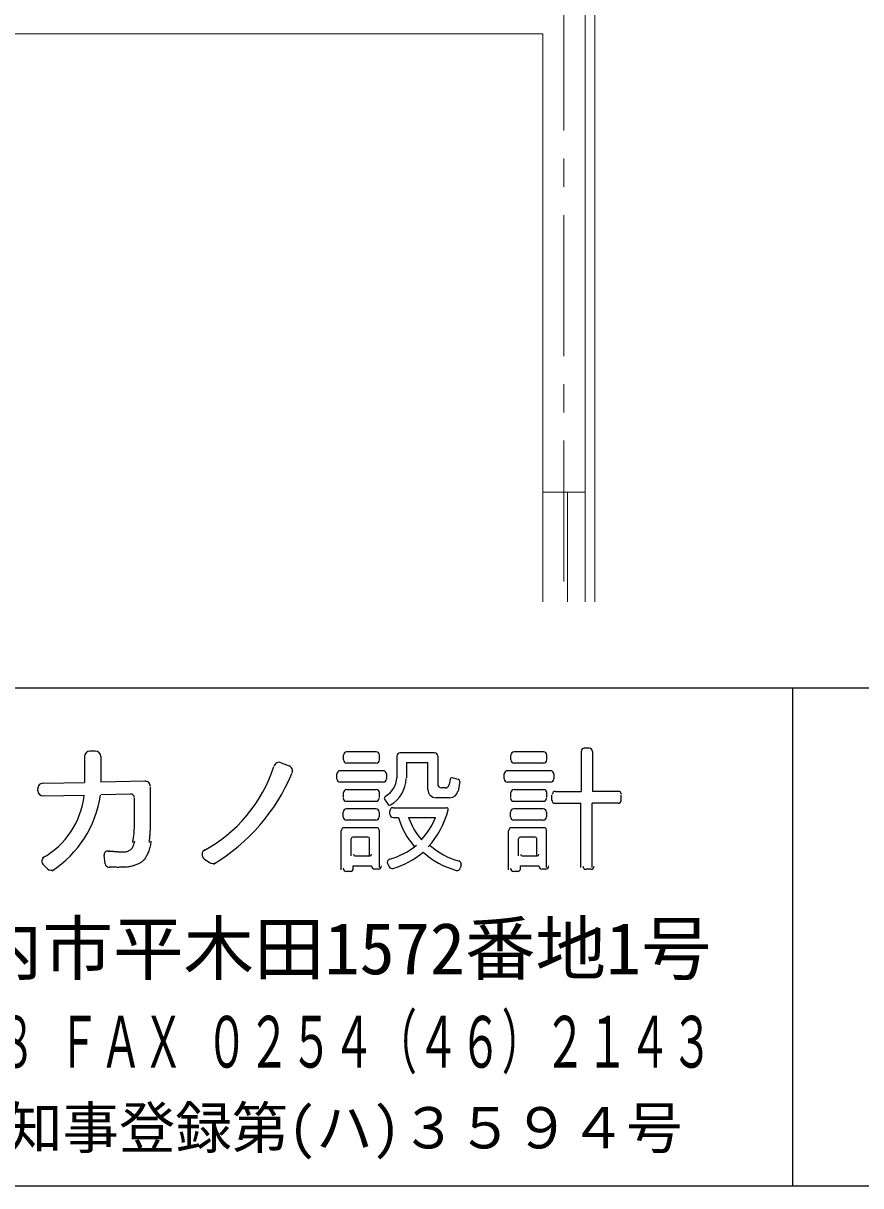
# Model space of a CAD drawing. Units: millimetres, scale not verified. Extents: x -19928 to 19928, y -13899 to 13899.
# Drawn here: x 9188 to 12159, y -13899 to -9777 of the extents above; entities that cross this region are included whole.
import ezdxf
from ezdxf.enums import TextEntityAlignment as Align

# ---------------------------------------------------------------- set-up
doc = ezdxf.new("R2010")
doc.units = ezdxf.units.MM
doc.header["$LTSCALE"] = 100
doc.linetypes.add('CHAIN1', pattern=[8, 5, -1, 1, -1])
doc.layers.add('0-0_躯体', color=4, linetype='Continuous', lineweight=9)
doc.layers.add('0-A_図面枠', color=3, linetype='Continuous', lineweight=25)
doc.styles.add('ＭＳ ゴシック', font='')
doc.styles.get('ＭＳ ゴシック').set_extended_font_data('MS Gothic')

msp = doc.modelspace()

# ---------------------------------------------------------------- linework, layer by layer
at = {"layer": '0-0_躯体', "linetype": 'CHAIN1'}
msp.add_line((11105.8, -5657.2), (11105.8, -11829.2), dxfattribs=at)
at = {"layer": '0-0_躯体'}
for p, q in [((11215.8, -6424.7), (11215.8, -11829.2)), ((11180.8, -6464.7), (11180.8, -11829.2)), ((7030.8, -9814.7), (11030.8, -9814.7)), ((11030.8, -9814.7), (11030.8, -11829.2)), ((11030.8, -11439.7), (11180.8, -11439.7)), ((11117.8, -11439.7), (11117.8, -11829.2))]:
    msp.add_line(p, q, dxfattribs=at)
at = {"layer": '0-A_図面枠'}
for p, q in [((19928.3, -12134.9), (-19928.3, -12134.9)), ((11916.7, -12134.9), (11916.7, -13899.2)), ((9443.6, -12358.5), (9423.9, -12358.5)), ((10439.9, -12360.5), (10335.1, -12360.5)), ((10646.3, -12364.1), (10524.4, -12364.1)), ((11033.3, -12360.5), (10928.6, -12360.5)), ((11166.5, -12359.5), (11166.5, -12500.8)), ((11195.3, -12348), (11178, -12348)), ((11206.8, -12359.5), (11206.8, -12500.8)), ((9404.7, -12377.7), (9404.7, -12468.9)), ((9462.8, -12377.7), (9462.8, -12467.7)), ((10103, -12399.1), (10130.9, -12410.5)), ((10323.6, -12389.3), (10323.6, -12372)), ((10439.9, -12400.8), (10335.1, -12400.8)), ((10451.4, -12389.3), (10451.4, -12372)), ((10512.8, -12375.6), (10512.8, -12452.8)), ((10547.4, -12398.6), (10623.2, -12398.6)), ((10547.4, -12398.6), (10547.4, -12452.8)), ((10623.2, -12494.4), (10623.2, -12398.6)), ((10657.8, -12375.6), (10657.8, -12474.2)), ((10917.1, -12389.3), (10917.1, -12372)), ((11033.3, -12400.8), (10928.6, -12400.8)), ((11044.9, -12389.3), (11044.9, -12372)), ((10299.9, -12456.3), (10299.9, -12439.1)), ((10464.6, -12427.5), (10311.4, -12427.5)), ((10476.2, -12439.1), (10476.2, -12456.3)), ((10893.3, -12456.3), (10893.3, -12439.1)), ((11058.1, -12427.5), (10904.9, -12427.5)), ((11069.6, -12439.1), (11069.6, -12456.3)), ((9257.9, -12472), (9404.7, -12468.9)), ((9619.2, -12464.4), (9462.8, -12467.7)), ((9637.6, -12485.5), (9637.6, -12636.2)), ((10464.6, -12467.9), (10311.4, -12467.9)), ((10684.8, -12488.6), (10672.2, -12488.6)), ((10702.5, -12457.8), (10698.9, -12476.8)), ((10731.9, -12458.7), (10709.5, -12453.2)), ((10736.2, -12465.4), (10729.9, -12499.6)), ((11058.1, -12467.9), (10904.9, -12467.9)), ((9239.3, -12498), (9239.1, -12491.6)), ((9258.8, -12516.8), (9404.7, -12513.7)), ((9568.7, -12510.3), (9462.8, -12512.5)), ((9580.6, -12525), (9580.6, -12618)), ((10323.6, -12522.7), (10323.6, -12505.4)), ((10335.1, -12493.9), (10439.9, -12493.9)), ((10451.4, -12522.7), (10451.4, -12505.4)), ((10469.5, -12528), (10482.6, -12547.1)), ((10701.5, -12523.2), (10652, -12523.2)), ((10917.1, -12522.7), (10917.1, -12505.4)), ((10928.6, -12493.9), (11033.3, -12493.9)), ((11044.9, -12522.7), (11044.9, -12505.4)), ((11062.9, -12531.6), (11062.9, -12514.2)), ((11075.6, -12500.8), (11166.5, -12500.8)), ((11298.7, -12500.8), (11206.8, -12500.8)), ((11309.1, -12531.6), (11309.1, -12514.2)), ((10334, -12536.1), (10438.7, -12536.1)), ((10438.7, -12562.6), (10334, -12562.6)), ((10488, -12581.7), (10488, -12570.2)), ((10499.6, -12558.7), (10689.5, -12558.7)), ((10927.5, -12536.1), (11032.2, -12536.1)), ((11032.2, -12562.6), (10927.5, -12562.6)), ((11074.5, -12543.1), (11165.4, -12543.1)), ((11165.4, -12770.6), (11165.4, -12543.1)), ((11205.7, -12770.6), (11205.7, -12543.1)), ((11297.6, -12543.1), (11205.7, -12543.1)), ((10322.5, -12591.4), (10322.5, -12574.1)), ((10438.7, -12602.9), (10334, -12602.9)), ((10450.3, -12574.1), (10450.3, -12591.4)), ((10499.6, -12593.3), (10518.5, -12593.3)), ((10554.8, -12593.3), (10650.1, -12593.3)), ((10915.9, -12591.4), (10915.9, -12574.1)), ((11032.2, -12602.9), (10927.5, -12602.9)), ((11043.7, -12574.1), (11043.7, -12591.4)), ((9579.5, -12651.9), (9579.1, -12655.9)), ((9579.8, -12648), (9579.5, -12651.9)), ((9580.1, -12644), (9579.8, -12648)), ((9580.2, -12641.7), (9580.1, -12644)), ((9580.3, -12639.4), (9580.2, -12641.7)), ((9580.5, -12635.6), (9580.3, -12639.4)), ((9580.6, -12631.7), (9580.5, -12635.6)), ((9580.6, -12618), (9580.6, -12620.2)), ((9580.6, -12620.2), (9580.6, -12624)), ((9580.6, -12624), (9580.6, -12627.9)), ((9580.6, -12627.9), (9580.6, -12631.7)), ((9636.7, -12651.3), (9636.5, -12654.6)), ((9636.9, -12648), (9636.7, -12651.3)), ((9637.1, -12644.7), (9636.9, -12648)), ((9637.3, -12641.4), (9637.1, -12644.7)), ((9637.5, -12638.1), (9637.3, -12641.4)), ((9637.6, -12636.2), (9637.5, -12638.1)), ((10315.4, -12778.5), (10315.4, -12641.1)), ((10439.4, -12629.6), (10326.9, -12629.6)), ((10451, -12770.2), (10451, -12641.1)), ((10908.8, -12778.5), (10908.8, -12641.1)), ((11032.9, -12629.6), (10920.4, -12629.6)), ((11044.4, -12770.2), (11044.4, -12641.1)), ((9575.6, -12679), (9574.9, -12682.6)), ((9576.3, -12675.4), (9575.6, -12679)), ((9577.1, -12694.4), (9576.1, -12696.7)), ((9576.9, -12671.8), (9576.3, -12675.4)), ((9577.5, -12668.2), (9576.9, -12671.8)), ((9578, -12692), (9577.1, -12694.4)), ((9577.8, -12666.1), (9577.5, -12668.2)), ((9578.1, -12663.8), (9577.8, -12666.1)), ((9578.9, -12689.5), (9578, -12692)), ((9578.6, -12659.9), (9578.1, -12663.8)), ((9579.1, -12655.9), (9578.6, -12659.9)), ((9579.7, -12687.1), (9578.9, -12689.5)), ((9580.4, -12684.6), (9579.7, -12687.1)), ((9580.8, -12683.2), (9580.4, -12684.6)), ((9581.3, -12681.1), (9580.8, -12683.2)), ((9582.1, -12677.6), (9581.3, -12681.1)), ((9634.4, -12677.4), (9633.8, -12681.9)), ((9634.9, -12672.8), (9634.4, -12677.4)), ((9635.4, -12668.3), (9634.9, -12672.8)), ((9635.8, -12663.7), (9635.4, -12668.3)), ((9636.1, -12659.1), (9635.8, -12663.7)), ((9636.3, -12656.5), (9636.1, -12659.1)), ((9636.5, -12654.6), (9636.3, -12656.5)), ((9637.8, -12695.2), (9636.8, -12699.5)), ((9638.8, -12690.8), (9637.8, -12695.2)), ((9639.6, -12686.5), (9638.8, -12690.8)), ((9640.3, -12682.1), (9639.6, -12686.5)), ((9640.7, -12679.6), (9640.3, -12682.1)), ((9641.1, -12677), (9640.7, -12679.6)), ((10351.3, -12729), (10351.3, -12668.6)), ((10410.2, -12662.8), (10357.1, -12662.8)), ((10415.9, -12729), (10415.9, -12668.6)), ((10944.8, -12729), (10944.8, -12668.6)), ((11003.6, -12662.8), (10950.5, -12662.8)), ((11009.4, -12729), (11009.4, -12668.6)), ((9478.4, -12758.1), (9474.2, -12727)), ((9488.9, -12712.6), (9486.1, -12712.3)), ((9488.4, -12712.6), (9488.6, -12712.6)), ((9488.7, -12712.6), (9494.3, -12713.2)), ((9490.9, -12712.9), (9488.9, -12712.6)), ((9497.6, -12713.6), (9494.3, -12713.2)), ((9501, -12714), (9497.6, -12713.6)), ((9504.4, -12714.3), (9501, -12714)), ((9507.8, -12714.6), (9504.4, -12714.3)), ((9509.8, -12714.8), (9507.8, -12714.6)), ((9511.7, -12714.9), (9509.8, -12714.8)), ((9515, -12715.2), (9511.7, -12714.9)), ((9518.3, -12715.4), (9515, -12715.2)), ((9521.6, -12715.6), (9518.3, -12715.4)), ((9524.8, -12715.8), (9521.6, -12715.6)), ((9528.1, -12716), (9524.8, -12715.8)), ((9530, -12716.2), (9528.1, -12716)), ((9531.6, -12716.3), (9530, -12716.2)), ((9534.3, -12716.5), (9531.6, -12716.3)), ((9537, -12716.7), (9534.3, -12716.5)), ((9539.8, -12716.8), (9537, -12716.7)), ((9542.5, -12716.8), (9539.8, -12716.8)), ((9545.2, -12716.7), (9542.5, -12716.8)), ((9546.7, -12716.5), (9545.2, -12716.7)), ((9548.1, -12716.4), (9546.7, -12716.5)), ((9550.5, -12716), (9548.1, -12716.4)), ((9552.8, -12715.5), (9550.5, -12716)), ((9555.1, -12714.9), (9552.8, -12715.5)), ((9557.4, -12714.1), (9555.1, -12714.9)), ((9559.6, -12713.2), (9557.4, -12714.1)), ((9560.9, -12712.6), (9559.6, -12713.2)), ((9562.1, -12712), (9560.9, -12712.6)), ((9564.1, -12710.9), (9562.1, -12712)), ((9566, -12709.7), (9564.1, -12710.9)), ((9567.8, -12708.3), (9566, -12709.7)), ((9569.5, -12706.8), (9567.8, -12708.3)), ((9571.1, -12705.1), (9569.5, -12706.8)), ((9571.9, -12704.1), (9571.1, -12705.1)), ((9572.3, -12703.6), (9571.9, -12704.1)), ((9572.9, -12702.7), (9572.3, -12703.6)), ((9573.5, -12701.7), (9572.9, -12702.7)), ((9574.1, -12700.7), (9573.5, -12701.7)), ((9574.7, -12699.7), (9574.1, -12700.7)), ((9575.2, -12698.7), (9574.7, -12699.7)), ((9575.5, -12698.1), (9575.2, -12698.7)), ((9576.1, -12696.7), (9575.5, -12698.1)), ((9620.9, -12736.7), (9619.1, -12739.5)), ((9622.7, -12734), (9620.9, -12736.7)), ((9624.3, -12731.1), (9622.7, -12734)), ((9625.2, -12729.4), (9624.3, -12731.1)), ((9626.3, -12727.3), (9625.2, -12729.4)), ((9628.1, -12723.6), (9626.3, -12727.3)), ((9629.8, -12719.9), (9628.1, -12723.6)), ((9631.4, -12716.1), (9629.8, -12719.9)), ((9632.8, -12712.3), (9631.4, -12716.1)), ((9634.2, -12708.4), (9632.8, -12712.3)), ((9634.9, -12706.2), (9634.2, -12708.4)), ((9635.6, -12703.7), (9634.9, -12706.2)), ((9636.8, -12699.5), (9635.6, -12703.7)), ((10364.4, -12729.8), (10417.5, -12729.8)), ((10957.8, -12729.8), (11010.9, -12729.8)), ((9260.2, -12762.7), (9273.6, -12775.2)), ((9490.4, -12769.2), (9493.2, -12769.3)), ((9498.4, -12769.6), (9493.2, -12769.3)), ((9503.7, -12769.8), (9498.4, -12769.6)), ((9509, -12770), (9503.7, -12769.8)), ((9512, -12770.1), (9509, -12770)), ((9514.2, -12770.1), (9512, -12770.1)), ((9518.1, -12770.1), (9514.2, -12770.1)), ((9521.9, -12770.2), (9518.1, -12770.1)), ((9525.8, -12770.2), (9521.9, -12770.2)), ((9529.6, -12770.1), (9525.8, -12770.2)), ((9533.5, -12770.1), (9529.6, -12770.1)), ((9535.7, -12770.1), (9533.5, -12770.1)), ((9538.3, -12770), (9535.7, -12770.1)), ((9542.8, -12769.9), (9538.3, -12770)), ((9547.3, -12769.7), (9542.8, -12769.9)), ((9551.8, -12769.4), (9547.3, -12769.7)), ((9556.3, -12769.1), (9551.8, -12769.4)), ((9560.7, -12768.5), (9556.3, -12769.1)), ((9563.3, -12768.1), (9560.7, -12768.5)), ((9565.1, -12767.8), (9563.3, -12768.1)), ((9568.2, -12767.2), (9565.1, -12767.8)), ((9571.3, -12766.5), (9568.2, -12767.2)), ((9574.3, -12765.7), (9571.3, -12766.5)), ((9577.4, -12764.8), (9574.3, -12765.7)), ((9580.4, -12763.9), (9577.4, -12764.8)), ((9582.2, -12763.3), (9580.4, -12763.9)), ((9584, -12762.6), (9582.2, -12763.3)), ((9587.1, -12761.5), (9584, -12762.6)), ((9590.3, -12760.3), (9587.1, -12761.5)), ((9593.3, -12758.9), (9590.3, -12760.3)), ((9596.3, -12757.5), (9593.3, -12758.9)), ((9599.3, -12756), (9596.3, -12757.5)), ((9601, -12755.1), (9599.3, -12756)), ((9602.3, -12754.3), (9601, -12755.1)), ((9604.5, -12753), (9602.3, -12754.3)), ((9606.6, -12751.6), (9604.5, -12753)), ((9608.7, -12750.1), (9606.6, -12751.6)), ((9610.7, -12748.5), (9608.7, -12750.1)), ((9612.6, -12746.9), (9610.7, -12748.5)), ((9613.6, -12745.9), (9612.6, -12746.9)), ((9614.9, -12744.5), (9613.6, -12745.9)), ((9617.1, -12742), (9614.9, -12744.5)), ((9619.1, -12739.5), (9617.1, -12742)), ((9830, -12740), (9848.4, -12752.9)), ((10423.2, -12765.3), (10423.2, -12764.3)), ((10446.7, -12776.8), (10434.7, -12776.8)), ((10480.4, -12757.9), (10485.8, -12768.3)), ((10740.9, -12761.7), (10737.9, -12772.8)), ((11016.7, -12765.3), (11016.7, -12764.3)), ((11040.2, -12776.8), (11028.2, -12776.8)), ((11201.4, -12777.1), (11184.2, -12777.1)), ((10347.1, -12785.1), (10334.2, -12785.1)), ((10940.5, -12785.1), (10927.6, -12785.1))]:
    msp.add_line(p, q, dxfattribs=at)
at = {"layer": '0-A_図面枠', "color": 5}
msp.add_line((-19928.3, -13899.2), (19928.3, -13899.2), dxfattribs=at)
at = {"layer": '0-A_図面枠'}
for points in [[(10358.6, -12773.6), (10358.6, -12764.3), (10423.2, -12764.3)], [(10952.1, -12773.6), (10952.1, -12764.3), (11016.7, -12764.3)]]:
    msp.add_lwpolyline(points, dxfattribs=at)
for centre, radius, start, end in [((9423.9, -12377.7), 19.2, 90, 180), ((9443.6, -12377.7), 19.2, 0, 90), ((10335.1, -12372), 11.5, 90, 180), ((10439.9, -12372), 11.5, 0, 90), ((10524.4, -12375.6), 11.5, 90, 180), ((10646.3, -12375.6), 11.5, 0, 90), ((10928.6, -12372), 11.5, 90, 180), ((11033.3, -12372), 11.5, 0, 90), ((11178, -12359.5), 11.5, 90, 180), ((11195.3, -12359.5), 11.5, 0, 90), ((10095.7, -12416.9), 19.2, 67.7724, 162.164), ((10335.1, -12389.3), 11.5, 180, 270), ((10439.9, -12389.3), 11.5, 270, 0), ((10928.6, -12389.3), 11.5, 180, 270), ((11033.3, -12389.3), 11.5, 270, 0), ((9583.6, -12254.4), 517.5, 297.7766, 342.164), ((9515, -12176.7), 677.5, 300.8073, 337.3546), ((10123.6, -12428.3), 19.2, 337.3546, 67.7724), ((10311.4, -12439.1), 11.5, 90, 180), ((10464.6, -12439.1), 11.5, 0, 90), ((10904.9, -12439.1), 11.5, 90, 180), ((11058.1, -12439.1), 11.5, 0, 90), ((9258.3, -12491.2), 19.2, 91.1988, 181.1988), ((9619.6, -12483.6), 19.2, 0, 91.1988), ((10311.4, -12456.3), 11.5, 180, 270), ((10464.6, -12456.3), 11.5, 270, 0), ((10437.2, -12450.9), 75.6, 297.9267, 358.6144), ((10436.1, -12452.8), 110.2, 299.3883, 358.6144), ((10672.2, -12474.2), 14.4, 180, 270), ((10684.8, -12474.2), 14.4, 270, 349.5176), ((10708.1, -12458.8), 5.76, 76.1538, 169.5175), ((10730.5, -12464.3), 5.76, 349.5176, 76.1538), ((10904.9, -12456.3), 11.5, 180, 270), ((11058.1, -12456.3), 11.5, 270, 0), ((9258.4, -12497.6), 19.2, 181.1988, 271.1988), ((9112, -12481.3), 293.6, 299.4792, 353.2838), ((9079.3, -12458.2), 386.4, 303.0113, 351.6347), ((9568.9, -12523.1), 12.8, 0, 91.1988), ((10334, -12524.6), 11.5, 180, 270), ((10335.1, -12505.4), 11.5, 90, 180), ((10438.7, -12524.6), 11.5, 270, 0), ((10439.9, -12505.4), 11.5, 0, 90), ((10474.2, -12524.7), 5.76, 117.9267, 214.5308), ((10652, -12494.4), 28.8, 180, 270), ((10701.5, -12494.4), 28.8, 270, 349.5176), ((10927.5, -12524.6), 11.5, 180, 270), ((10928.6, -12505.4), 11.5, 90, 180), ((11032.2, -12524.6), 11.5, 270, 0), ((11033.3, -12505.4), 11.5, 0, 90), ((11075.6, -12512.3), 11.5, 90, 180), ((11298.7, -12512.3), 11.5, 0, 90), ((10334, -12574.1), 11.5, 90, 180), ((10438.7, -12574.1), 11.5, 0, 90), ((10487.4, -12543.8), 5.76, 214.5308, 299.3883), ((10499.6, -12570.2), 11.5, 90, 180), ((10408.4, -12496.1), 295, 316.977, 346.3213), ((10689.5, -12564.5), 5.76, 346.3213, 90), ((10927.5, -12574.1), 11.5, 90, 180), ((11032.2, -12574.1), 11.5, 0, 90), ((11074.5, -12531.6), 11.5, 180, 270), ((11297.6, -12531.6), 11.5, 270, 0), ((10334, -12591.4), 11.5, 180, 270), ((10438.7, -12591.4), 11.5, 270, 0), ((10499.6, -12581.7), 11.5, 180, 270), ((10791.1, -12511.1), 284.7, 196.7713, 220.5901), ((10791.1, -12511.1), 250.2, 199.1726, 220.1817), ((10408.4, -12496.1), 260.4, 317.3528, 338.0868), ((10927.5, -12591.4), 11.5, 180, 270), ((11032.2, -12591.4), 11.5, 270, 0), ((10326.9, -12641.1), 11.5, 90, 180), ((10439.4, -12641.1), 11.5, 0, 90), ((10920.4, -12641.1), 11.5, 90, 180), ((11032.9, -12641.1), 11.5, 0, 90), ((10357.1, -12668.6), 5.76, 90, 180), ((10410.2, -12668.6), 5.76, 0, 90), ((10415.7, -12491.1), 260.4, 285.9888, 309.733), ((10798.4, -12506.1), 250.2, 228.1144, 254.803), ((10950.5, -12668.6), 5.76, 90, 180), ((11003.6, -12668.6), 5.76, 0, 90), ((9273.2, -12748.6), 19.2, 119.4792, 227.0309), ((9486.9, -12725.3), 12.8, 83.2425, 187.6506), ((9490.9, -12693.5), 19.2, 263.2425, 263.598), ((9841, -12724.3), 19.2, 117.7766, 234.9533), ((10364.4, -12724), 5.76, 180, 270), ((10417.5, -12724), 5.76, 270, 0), ((10415.7, -12491.1), 295, 286.4587, 310.2428), ((10798.4, -12506.1), 284.7, 227.5667, 254.804), ((10957.8, -12724), 5.76, 180, 270), ((11010.9, -12724), 5.76, 270, 0), ((9286.7, -12761.2), 19.2, 227.0309, 303.0112), ((9491.1, -12756.4), 12.8, 187.6506, 266.9949), ((9859.4, -12737.2), 19.2, 234.9533, 300.8073), ((10334.2, -12773.6), 11.5, 180, 270), ((10347.1, -12773.6), 11.5, 270, 0), ((10434.7, -12765.3), 11.5, 180, 270), ((10446.7, -12765.3), 11.5, 270, 0), ((10490.6, -12752.6), 11.5, 105.9888, 207.4075), ((10496, -12763), 11.5, 207.4076, 286.4587), ((10726.8, -12769.8), 11.5, 254.804, 344.8271), ((10729.8, -12758.7), 11.5, 344.8271, 74.803), ((10927.6, -12773.6), 11.5, 180, 270), ((10940.5, -12773.6), 11.5, 270, 0), ((11028.2, -12765.3), 11.5, 180, 270), ((11040.2, -12765.3), 11.5, 270, 0), ((11184.2, -12765.6), 11.5, 180, 270), ((11201.4, -12765.6), 11.5, 270, 0)]:
    msp.add_arc(centre, radius, start, end, dxfattribs=at)

# ---------------------------------------------------------------- texts
at = {"layer": '0-A_図面枠', "color": 7, "style": 'ＭＳ ゴシック'}
msp.add_text('新潟県胎内市平木田1572番地1号', height=183.3, dxfattribs=at).set_placement((8005.9, -13204.4), align=Align.BOTTOM_LEFT)
at = {"layer": '0-A_図面枠', "color": 7, "style": 'ＭＳ ゴシック', "width": 0.6}
msp.add_text('ＴＥＬ ０２５４（４６）５１２８ ＦＡＸ ０２５４（４６）２１４３', height=183.3, dxfattribs=at).set_placement((6909.8, -13535.4), align=Align.BOTTOM_LEFT)
at = {"layer": '0-A_図面枠', "color": 4, "style": 'ＭＳ ゴシック'}
msp.add_text('新潟県知事登録第(ハ)３５９４号', height=146.6, dxfattribs=at).set_placement((8527.5, -13810.9), align=Align.BOTTOM_LEFT)

doc.saveas('drawing.dxf')
